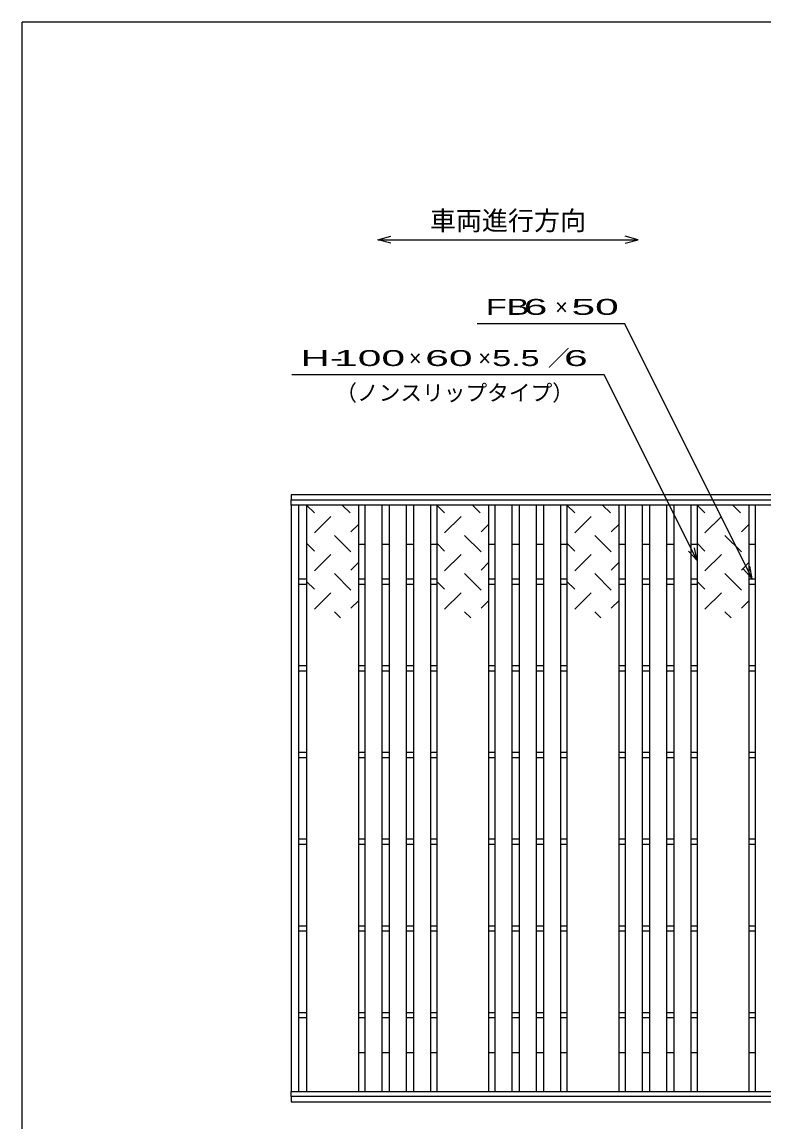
# Model space of a CAD drawing. Units: millimetres at full size, sheet at 1:10; details may follow other scales. Extents: x -1820 to 1736, y -1283 to 1048.
# Drawn here: x -1724 to -869, y -220 to 1048 of the extents above; entities that cross this region are included whole.
import ezdxf
from ezdxf.enums import TextEntityAlignment as Align

# ---------------------------------------------------------------- set-up
doc = ezdxf.new("R2010")
doc.units = ezdxf.units.MM
doc.header["$LTSCALE"] = 10
for name, color, linetype, lineweight in [('CADPAC_LAYER_0000', 150, 'Continuous', 25), ('CADPAC_LAYER_0016', 3, 'Continuous', 25), ('CADPAC_LAYER_0017', 3, 'Continuous', 25), ('CADPAC_LAYER_0022', 4, 'Continuous', 25)]:
    doc.layers.add(name, color=color, linetype=linetype, lineweight=lineweight)
doc.styles.add('ベクトル', font='')
doc.styles.get('ベクトル').set_extended_font_data('ベクトル')

msp = doc.modelspace()

# ---------------------------------------------------------------- linework, layer by layer
at = {"layer": 'CADPAC_LAYER_0000'}
for p, q in [((-1724, -1151.5), (-1724, 1048.5)), ((-1724, 1048.5), (1736, 1048.5))]:
    msp.add_line(p, q, dxfattribs=at)
at = {"layer": 'CADPAC_LAYER_0016'}
for p, q in [((-418, 503.5), (-1414, 503.5)), ((-418, 503.5), (-1414, 503.5)), ((-1414, 497.5), (-418, 497.5)), ((-1414, 491.5), (-1414, 497.5)), ((-418, 491.5), (-1414, 491.5)), ((-1414, 491.5), (-1414, -184.5)), ((-1405, 491.5), (-1414, 491.5)), ((-1405, -184.5), (-1405, 491.5)), ((-1396, 491.5), (-1396, -184.5)), ((-1336, 491.5), (-1396, 491.5)), ((-1387, 482.5), (-1396, 491.5)), ((-1346, 482.5), (-1355, 491.5)), ((-1336, -184.5), (-1336, 491.5)), ((-1329, 491.5), (-1329, -184.5)), ((-1309, 491.5), (-1329, 491.5)), ((-1309, -184.5), (-1309, 491.5)), ((-1301, 491.5), (-1301, -184.5)), ((-1281, 491.5), (-1301, 491.5)), ((-1281, -184.5), (-1281, 491.5)), ((-1273, 491.5), (-1273, -184.5)), ((-1253, 491.5), (-1273, 491.5)), ((-1253, -184.5), (-1253, 491.5)), ((-1246, 491.5), (-1246, -184.5)), ((-1186, 491.5), (-1246, 491.5)), ((-1237, 482.5), (-1246, 491.5)), ((-1196, 482.5), (-1205, 491.5)), ((-1186, -184.5), (-1186, 491.5)), ((-1179, 491.5), (-1179, -184.5)), ((-1159, 491.5), (-1179, 491.5)), ((-1159, -184.5), (-1159, 491.5)), ((-1151, 491.5), (-1151, -184.5)), ((-1131, 491.5), (-1151, 491.5)), ((-1131, -184.5), (-1131, 491.5)), ((-1123, 491.5), (-1123, -184.5)), ((-1103, 491.5), (-1123, 491.5)), ((-1103, -184.5), (-1103, 491.5)), ((-1096, 491.5), (-1096, -184.5)), ((-1036, 491.5), (-1096, 491.5)), ((-1087, 482.5), (-1096, 491.5)), ((-1046, 482.5), (-1055, 491.5)), ((-1036, -184.5), (-1036, 491.5)), ((-1029, 491.5), (-1029, -184.5)), ((-1009, 491.5), (-1029, 491.5)), ((-1009, -184.5), (-1009, 491.5)), ((-1001, 491.5), (-1001, -184.5)), ((-981, 491.5), (-1001, 491.5)), ((-981, -184.5), (-981, 491.5)), ((-973, 491.5), (-973, -184.5)), ((-953, 491.5), (-973, 491.5)), ((-953, -184.5), (-953, 491.5)), ((-946, 491.5), (-946, -184.5)), ((-886, 491.5), (-946, 491.5)), ((-937, 482.5), (-946, 491.5)), ((-896, 482.5), (-905, 491.5)), ((-886, -184.5), (-886, 491.5)), ((-879, 491.5), (-879, -184.5)), ((-859, 491.5), (-879, 491.5)), ((-1387, 459.5), (-1368, 478.5)), ((-1345, 460.5), (-1336, 469.5)), ((-1237, 459.5), (-1218, 478.5)), ((-1195, 460.5), (-1186, 469.5)), ((-1087, 459.5), (-1068, 478.5)), ((-1045, 460.5), (-1036, 469.5)), ((-937, 459.5), (-918, 478.5)), ((-895, 460.5), (-886, 469.5)), ((-1387, 438.5), (-1396, 447.5)), ((-1345, 437.5), (-1364, 456.5)), ((-1336, 446.5), (-1329, 446.5)), ((-1309, 446.5), (-1301, 446.5)), ((-1281, 446.5), (-1273, 446.5)), ((-1253, 446.5), (-1246, 446.5)), ((-1237, 438.5), (-1246, 447.5)), ((-1195, 437.5), (-1214, 456.5)), ((-1186, 446.5), (-1179, 446.5)), ((-1159, 446.5), (-1151, 446.5)), ((-1131, 446.5), (-1123, 446.5)), ((-1103, 446.5), (-1096, 446.5)), ((-1087, 438.5), (-1096, 447.5)), ((-1045, 437.5), (-1064, 456.5)), ((-1036, 446.5), (-1029, 446.5)), ((-1009, 446.5), (-1001, 446.5)), ((-981, 446.5), (-973, 446.5)), ((-953, 446.5), (-946, 446.5)), ((-937, 438.5), (-946, 447.5)), ((-895, 437.5), (-914, 456.5)), ((-886, 446.5), (-879, 446.5)), ((-1387, 415.5), (-1368, 434.5)), ((-1237, 415.5), (-1218, 434.5)), ((-1087, 415.5), (-1068, 434.5)), ((-937, 415.5), (-918, 434.5)), ((-1345, 416.5), (-1336, 425.5)), ((-1195, 416.5), (-1186, 425.5)), ((-1045, 416.5), (-1036, 425.5)), ((-895, 416.5), (-886, 425.5)), ((-1405, 406.5), (-1396, 406.5)), ((-1345, 393.5), (-1364, 412.5)), ((-1336, 406.5), (-1329, 406.5)), ((-1309, 406.5), (-1301, 406.5)), ((-1281, 406.5), (-1273, 406.5)), ((-1253, 406.5), (-1246, 406.5)), ((-1195, 393.5), (-1214, 412.5)), ((-1186, 406.5), (-1179, 406.5)), ((-1159, 406.5), (-1151, 406.5)), ((-1131, 406.5), (-1123, 406.5)), ((-1103, 406.5), (-1096, 406.5)), ((-1045, 393.5), (-1064, 412.5)), ((-1036, 406.5), (-1029, 406.5)), ((-1009, 406.5), (-1001, 406.5)), ((-981, 406.5), (-973, 406.5)), ((-953, 406.5), (-946, 406.5)), ((-895, 393.5), (-914, 412.5)), ((-886, 406.5), (-879, 406.5)), ((-1405, 400.5), (-1396, 400.5)), ((-1387, 394.5), (-1396, 403.5)), ((-1336, 400.5), (-1329, 400.5)), ((-1309, 400.5), (-1301, 400.5)), ((-1281, 400.5), (-1273, 400.5)), ((-1253, 400.5), (-1246, 400.5)), ((-1237, 394.5), (-1246, 403.5)), ((-1186, 400.5), (-1179, 400.5)), ((-1159, 400.5), (-1151, 400.5)), ((-1131, 400.5), (-1123, 400.5)), ((-1103, 400.5), (-1096, 400.5)), ((-1087, 394.5), (-1096, 403.5)), ((-1036, 400.5), (-1029, 400.5)), ((-1009, 400.5), (-1001, 400.5)), ((-981, 400.5), (-973, 400.5)), ((-953, 400.5), (-946, 400.5)), ((-937, 394.5), (-946, 403.5)), ((-886, 400.5), (-879, 400.5)), ((-1387, 371.5), (-1368, 390.5)), ((-1345, 372.5), (-1336, 381.5)), ((-1237, 371.5), (-1218, 390.5)), ((-1195, 372.5), (-1186, 381.5)), ((-1087, 371.5), (-1068, 390.5)), ((-1045, 372.5), (-1036, 381.5)), ((-937, 371.5), (-918, 390.5)), ((-895, 372.5), (-886, 381.5)), ((-1357, 361.5), (-1364, 368.5)), ((-1207, 361.5), (-1214, 368.5)), ((-1057, 361.5), (-1064, 368.5)), ((-907, 361.5), (-914, 368.5)), ((-1405, 306.5), (-1396, 306.5)), ((-1336, 306.5), (-1329, 306.5)), ((-1309, 306.5), (-1301, 306.5)), ((-1281, 306.5), (-1273, 306.5)), ((-1253, 306.5), (-1246, 306.5)), ((-1186, 306.5), (-1179, 306.5)), ((-1159, 306.5), (-1151, 306.5)), ((-1131, 306.5), (-1123, 306.5)), ((-1103, 306.5), (-1096, 306.5)), ((-1036, 306.5), (-1029, 306.5)), ((-1009, 306.5), (-1001, 306.5)), ((-981, 306.5), (-973, 306.5)), ((-953, 306.5), (-946, 306.5)), ((-886, 306.5), (-879, 306.5)), ((-1405, 300.5), (-1396, 300.5)), ((-1336, 300.5), (-1329, 300.5)), ((-1309, 300.5), (-1301, 300.5)), ((-1281, 300.5), (-1273, 300.5)), ((-1253, 300.5), (-1246, 300.5)), ((-1186, 300.5), (-1179, 300.5)), ((-1159, 300.5), (-1151, 300.5)), ((-1131, 300.5), (-1123, 300.5)), ((-1103, 300.5), (-1096, 300.5)), ((-1036, 300.5), (-1029, 300.5)), ((-1009, 300.5), (-1001, 300.5)), ((-981, 300.5), (-973, 300.5)), ((-953, 300.5), (-946, 300.5)), ((-886, 300.5), (-879, 300.5)), ((-1405, 206.5), (-1396, 206.5)), ((-1336, 206.5), (-1329, 206.5)), ((-1309, 206.5), (-1301, 206.5)), ((-1281, 206.5), (-1273, 206.5)), ((-1253, 206.5), (-1246, 206.5)), ((-1186, 206.5), (-1179, 206.5)), ((-1159, 206.5), (-1151, 206.5)), ((-1131, 206.5), (-1123, 206.5)), ((-1103, 206.5), (-1096, 206.5)), ((-1036, 206.5), (-1029, 206.5)), ((-1009, 206.5), (-1001, 206.5)), ((-981, 206.5), (-973, 206.5)), ((-953, 206.5), (-946, 206.5)), ((-886, 206.5), (-879, 206.5)), ((-1405, 200.5), (-1396, 200.5)), ((-1336, 200.5), (-1329, 200.5)), ((-1309, 200.5), (-1301, 200.5)), ((-1281, 200.5), (-1273, 200.5)), ((-1253, 200.5), (-1246, 200.5)), ((-1186, 200.5), (-1179, 200.5)), ((-1159, 200.5), (-1151, 200.5)), ((-1131, 200.5), (-1123, 200.5)), ((-1103, 200.5), (-1096, 200.5)), ((-1036, 200.5), (-1029, 200.5)), ((-1009, 200.5), (-1001, 200.5)), ((-981, 200.5), (-973, 200.5)), ((-953, 200.5), (-946, 200.5)), ((-886, 200.5), (-879, 200.5)), ((-1405, 106.5), (-1396, 106.5)), ((-1336, 106.5), (-1329, 106.5)), ((-1309, 106.5), (-1301, 106.5)), ((-1281, 106.5), (-1273, 106.5)), ((-1253, 106.5), (-1246, 106.5)), ((-1186, 106.5), (-1179, 106.5)), ((-1159, 106.5), (-1151, 106.5)), ((-1131, 106.5), (-1123, 106.5)), ((-1103, 106.5), (-1096, 106.5)), ((-1036, 106.5), (-1029, 106.5)), ((-1009, 106.5), (-1001, 106.5)), ((-981, 106.5), (-973, 106.5)), ((-953, 106.5), (-946, 106.5)), ((-886, 106.5), (-879, 106.5)), ((-1405, 100.5), (-1396, 100.5)), ((-1336, 100.5), (-1329, 100.5)), ((-1309, 100.5), (-1301, 100.5)), ((-1281, 100.5), (-1273, 100.5)), ((-1253, 100.5), (-1246, 100.5)), ((-1186, 100.5), (-1179, 100.5)), ((-1159, 100.5), (-1151, 100.5)), ((-1131, 100.5), (-1123, 100.5)), ((-1103, 100.5), (-1096, 100.5)), ((-1036, 100.5), (-1029, 100.5)), ((-1009, 100.5), (-1001, 100.5)), ((-981, 100.5), (-973, 100.5)), ((-953, 100.5), (-946, 100.5)), ((-886, 100.5), (-879, 100.5)), ((-1405, 6.5), (-1396, 6.5)), ((-1405, 0.5), (-1396, 0.5)), ((-1336, 6.5), (-1329, 6.5)), ((-1336, 0.5), (-1329, 0.5)), ((-1309, 6.5), (-1301, 6.5)), ((-1309, 0.5), (-1301, 0.5)), ((-1281, 6.5), (-1273, 6.5)), ((-1281, 0.5), (-1273, 0.5)), ((-1253, 6.5), (-1246, 6.5)), ((-1253, 0.5), (-1246, 0.5)), ((-1186, 6.5), (-1179, 6.5)), ((-1186, 0.5), (-1179, 0.5)), ((-1159, 6.5), (-1151, 6.5)), ((-1159, 0.5), (-1151, 0.5)), ((-1131, 6.5), (-1123, 6.5)), ((-1131, 0.5), (-1123, 0.5)), ((-1103, 6.5), (-1096, 6.5)), ((-1103, 0.5), (-1096, 0.5)), ((-1036, 6.5), (-1029, 6.5)), ((-1036, 0.5), (-1029, 0.5)), ((-1009, 6.5), (-1001, 6.5)), ((-1009, 0.5), (-1001, 0.5)), ((-981, 6.5), (-973, 6.5)), ((-981, 0.5), (-973, 0.5)), ((-953, 6.5), (-946, 6.5)), ((-953, 0.5), (-946, 0.5)), ((-886, 6.5), (-879, 6.5)), ((-886, 0.5), (-879, 0.5)), ((-1405, -93.5), (-1396, -93.5)), ((-1405, -99.5), (-1396, -99.5)), ((-1336, -93.5), (-1329, -93.5)), ((-1336, -99.5), (-1329, -99.5)), ((-1309, -93.5), (-1301, -93.5)), ((-1309, -99.5), (-1301, -99.5)), ((-1281, -93.5), (-1273, -93.5)), ((-1281, -99.5), (-1273, -99.5)), ((-1253, -93.5), (-1246, -93.5)), ((-1253, -99.5), (-1246, -99.5)), ((-1186, -93.5), (-1179, -93.5)), ((-1186, -99.5), (-1179, -99.5)), ((-1159, -93.5), (-1151, -93.5)), ((-1159, -99.5), (-1151, -99.5)), ((-1131, -93.5), (-1123, -93.5)), ((-1131, -99.5), (-1123, -99.5)), ((-1103, -93.5), (-1096, -93.5)), ((-1103, -99.5), (-1096, -99.5)), ((-1036, -93.5), (-1029, -93.5)), ((-1036, -99.5), (-1029, -99.5)), ((-1009, -93.5), (-1001, -93.5)), ((-1009, -99.5), (-1001, -99.5)), ((-981, -93.5), (-973, -93.5)), ((-981, -99.5), (-973, -99.5)), ((-953, -93.5), (-946, -93.5)), ((-953, -99.5), (-946, -99.5)), ((-886, -93.5), (-879, -93.5)), ((-886, -99.5), (-879, -99.5)), ((-1336, -139.5), (-1329, -139.5)), ((-1309, -139.5), (-1301, -139.5)), ((-1281, -139.5), (-1273, -139.5)), ((-1253, -139.5), (-1246, -139.5)), ((-1186, -139.5), (-1179, -139.5)), ((-1159, -139.5), (-1151, -139.5)), ((-1131, -139.5), (-1123, -139.5)), ((-1103, -139.5), (-1096, -139.5)), ((-1036, -139.5), (-1029, -139.5)), ((-1009, -139.5), (-1001, -139.5)), ((-981, -139.5), (-973, -139.5)), ((-953, -139.5), (-946, -139.5)), ((-886, -139.5), (-879, -139.5)), ((-1414, -184.5), (-418, -184.5)), ((-1414, -190.5), (-1414, -184.5)), ((-1414, -184.5), (-1405, -184.5)), ((-1396, -184.5), (-1336, -184.5)), ((-1329, -184.5), (-1309, -184.5)), ((-1301, -184.5), (-1281, -184.5)), ((-1273, -184.5), (-1253, -184.5)), ((-1246, -184.5), (-1186, -184.5)), ((-1179, -184.5), (-1159, -184.5)), ((-1151, -184.5), (-1131, -184.5)), ((-1123, -184.5), (-1103, -184.5)), ((-1096, -184.5), (-1036, -184.5)), ((-1029, -184.5), (-1009, -184.5)), ((-1001, -184.5), (-981, -184.5)), ((-973, -184.5), (-953, -184.5)), ((-946, -184.5), (-886, -184.5)), ((-879, -184.5), (-859, -184.5)), ((-418, -190.5), (-1414, -190.5)), ((-418, -190.5), (-1414, -190.5))]:
    msp.add_line(p, q, dxfattribs=at)
at = {"layer": 'CADPAC_LAYER_0017'}
for p, q in [((-1414, 503.5), (-1414, 497.5)), ((-418, 503.5), (-1414, 503.5)), ((-1414, 497.5), (-418, 497.5)), ((-1414, -190.5), (-1414, -196.5)), ((-418, -190.5), (-1414, -190.5)), ((-1414, -196.5), (-418, -196.5))]:
    msp.add_line(p, q, dxfattribs=at)
at = {"layer": 'CADPAC_LAYER_0022'}
for p, q in [((-1314, 797.5), (-1299, 801.5)), ((-1014, 797.5), (-1029, 801.5)), ((-1299, 793.5), (-1314, 797.5)), ((-1314, 797.5), (-1014, 797.5)), ((-1029, 793.5), (-1014, 797.5)), ((-1029.5, 700.5), (-1199.5, 700.5)), ((-882.5, 406.5), (-1029.5, 700.5)), ((-1053, 641.5), (-1413, 641.5)), ((-946, 427.5), (-1053, 641.5)), ((-946, 427.5), (-956, 438.5)), ((-946, 427.5), (-949, 442.1)), ((-882.5, 406.5), (-885.5, 421.1)), ((-882.5, 406.5), (-892.5, 417.5))]:
    msp.add_line(p, q, dxfattribs=at)

# ---------------------------------------------------------------- texts
at = {"layer": 'CADPAC_LAYER_0022', "color": 2, "style": 'ベクトル'}
for s, height, p in [('車両進行方向', 21.99, (-1254, 819.5)), ('×', 18.33, (-1109.5, 720)), ('／', 18.33, (-1118, 661)), ('×', 18.33, (-1278, 661)), ('×', 18.33, (-1198, 661)), ('（ノンスリップタイプ）', 18.33, (-1363, 621))]:
    msp.add_text(s, height=height, dxfattribs=at).set_placement(p, align=Align.MIDDLE_LEFT)
for s, width, p in [('FB', 1.6, (-1189.5, 720)), (' 6 ', 2, (-1159.5, 720)), (' 50 ', 2, (-1104.5, 720)), ('H-', 1.9, (-1403, 661)), (' 100 ', 2, (-1378, 661)), (' 60 ', 2, (-1273, 661)), (' 5.5 ', 1.6, (-1193, 661)), (' 6 ', 2, (-1113, 661))]:
    msp.add_text(s, height=18.33, dxfattribs=dict(at, width=width)).set_placement(p, align=Align.MIDDLE_LEFT)

doc.saveas('drawing.dxf')
